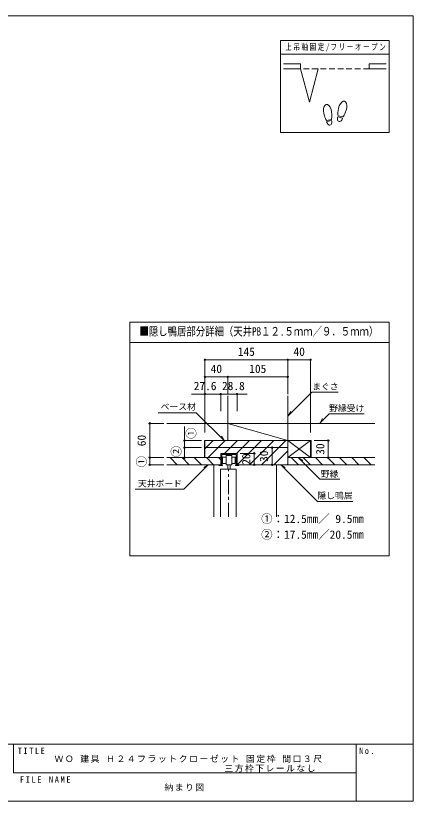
# Model space of a CAD drawing. Units: millimetres on the paper, with parts at other scales. Extents: x -489 to 198, y -138 to 282.
# Drawn here: x 58.6 to 197.8, y -138 to 137 of the extents above; entities that cross this region are included whole.
import ezdxf
from ezdxf.enums import TextEntityAlignment as Align

# ---------------------------------------------------------------- set-up
doc = ezdxf.new("R2010")
doc.units = ezdxf.units.MM
doc.header["$PDMODE"] = 32
doc.header["$PDSIZE"] = 0.5
doc.linetypes.add('CHAIN1', pattern=[8, 5, -1, 1, -1])
doc.linetypes.add('DASHED2', pattern=[3, 2, -1])
for name, color, linetype, lineweight in [('0-0_補助線', 7, 'Continuous', 9), ('0-1_通り芯', 4, 'CHAIN1', 9), ('0-3_仕上げ', 2, 'Continuous', 9), ('0-4_枠', 3, 'Continuous', 9), ('0-A_文字', 7, 'Continuous', 9), ('0-B_寸法', 7, 'Continuous', 9), ('F-0_補助線', 7, 'Continuous', 9)]:
    doc.layers.add(name, color=color, linetype=linetype, lineweight=lineweight)
doc.layers.add('F-A_文字', color=7, linetype='Continuous')
doc.styles.add('ＭＳ ゴシック', font='')
doc.styles.get('ＭＳ ゴシック').set_extended_font_data('MS Gothic')

msp = doc.modelspace()

# ---------------------------------------------------------------- linework, layer by layer
at = {"layer": '0-0_補助線'}
for p, q in [((153.84, -11.706), (132.84, -5.706)), ((153.84, -17.706), (161.84, -11.706)), ((153.84, -11.706), (161.84, -17.706)), ((153.84, -17.706), (153.84, -11.706)), ((161.84, -17.706), (161.84, -11.706)), ((136.12, -16.206), (136.12, -20.206)), ((130.36, -17.506), (130.36, -20.206)), ((130.76, -20.206), (130.76, -16.606)), ((130.76, -16.606), (135.72, -16.606)), ((134.24, -17.566), (135.434, -17.566)), ((135.434, -17.566), (135.434, -19.766)), ((135.72, -16.606), (135.72, -20.206)), ((111.495, -20.206), (130.36, -20.206)), ((129.76, -20.206), (129.76, -20.406)), ((130.36, -20.206), (129.76, -20.206)), ((131.02, -20.406), (129.76, -20.406)), ((132.24, -19.766), (131.034, -19.766)), ((134.24, -20.206), (132.24, -20.206)), ((132.84, -21.706), (132.84, -20.206)), ((133.64, -20.206), (133.64, -21.706)), ((135.434, -19.766), (134.24, -19.766)), ((135.487, -20.406), (135.487, -20.206)), ((135.72, -20.206), (135.487, -20.206)), ((135.487, -20.406), (136.72, -20.406)), ((136.32, -20.206), (136.72, -20.206)), ((136.72, -20.206), (136.72, -20.406))]:
    msp.add_line(p, q, dxfattribs=at)
at = {"layer": '0-0_補助線', "color": 4}
for p, q in [((127.71, -11.706), (124.84, -14.576)), ((131.953, -11.706), (125.953, -17.706)), ((136.195, -11.706), (131.695, -16.206)), ((140.438, -11.706), (135.938, -16.206)), ((144.681, -11.706), (138.681, -17.706)), ((148.923, -11.706), (140.423, -20.206)), ((153.166, -11.706), (144.666, -20.206)), ((153.84, -15.274), (148.909, -20.206)), ((115.118, -20.206), (112.618, -17.706)), ((119.36, -20.206), (116.86, -17.706)), ((123.603, -20.206), (121.103, -17.706)), ((127.846, -20.206), (125.346, -17.706)), ((130.36, -18.478), (129.588, -17.706)), ((138.681, -17.706), (136.25, -20.136)), ((157.544, -20.206), (155.044, -17.706)), ((161.787, -20.206), (159.287, -17.706)), ((166.03, -20.206), (163.53, -17.706)), ((170.272, -20.206), (167.772, -17.706)), ((174.515, -20.206), (172.015, -17.706)), ((178.757, -20.206), (176.257, -17.706)), ((183, -20.206), (180.5, -17.706))]:
    msp.add_line(p, q, dxfattribs=at)
at = {"layer": '0-0_補助線', "color": 6}
for p, q in [((130.34, -21.706), (135.74, -21.706)), ((135.74, -21.706), (130.34, -21.706)), ((130.34, -21.876), (130.34, -21.706)), ((130.34, -38.466), (130.34, -21.876)), ((133.64, -21.706), (132.84, -21.706)), ((135.74, -38.466), (135.74, -21.706))]:
    msp.add_line(p, q, dxfattribs=at)
at = {"layer": '0-0_補助線'}
for points in [[(131.034, -19.766), (131.034, -17.566), (132.24, -17.566)], [(132.24, -20.206), (132.24, -17.006), (134.24, -17.006), (134.24, -20.206)], [(131.02, -20.406), (131.02, -20.206), (130.76, -20.206)]]:
    msp.add_lwpolyline(points, dxfattribs=at)
at = {"layer": '0-1_通り芯'}
msp.add_line((133.04, -38.466), (133.04, -21.706), dxfattribs=at)
at = {"layer": '0-3_仕上げ'}
for p, q in [((132.84, -11.706), (132.84, 3.973)), ((153.84, -11.706), (153.84, 3.973)), ((132.84, -5.706), (111.495, -5.706)), ((132.84, -5.706), (184.375, -5.706)), ((132.84, -5.706), (132.84, -11.706)), ((130.36, -17.706), (111.495, -17.706)), ((153.84, -17.706), (184.375, -17.706)), ((130.36, -20.206), (111.495, -20.206)), ((153.64, -20.206), (184.375, -20.206))]:
    msp.add_line(p, q, dxfattribs=at)
at = {"layer": '0-4_枠'}
for p, q in [((124.64, -17.706), (124.64, -11.706)), ((124.64, -11.706), (162.04, -11.706)), ((124.84, -17.506), (124.84, -11.706)), ((162.04, -17.706), (162.04, -11.706)), ((125.04, -14.206), (124.84, -14.406)), ((125.04, -14.206), (153.64, -14.206)), ((136.12, -16.206), (130.36, -16.206)), ((130.36, -17.506), (130.36, -16.206)), ((136.12, -20.006), (136.12, -16.206)), ((153.84, -14.406), (153.64, -14.206)), ((153.84, -14.406), (153.84, -20.006)), ((125.04, -17.706), (124.84, -17.506)), ((130.16, -17.706), (130.36, -17.506)), ((136.32, -20.206), (136.12, -20.006)), ((136.32, -20.206), (153.64, -20.206)), ((153.64, -20.206), (153.84, -20.006))]:
    msp.add_line(p, q, dxfattribs=at)
at = {"layer": '0-4_枠', "color": 4}
for p, q in [((127.94, -38.466), (127.94, -20.206)), ((149.94, -38.466), (149.94, -20.206))]:
    msp.add_line(p, q, dxfattribs=at)
at = {"layer": '0-A_文字', "color": 3}
msp.add_line((189.328, 29.75), (189.328, -52.061), dxfattribs=at)
at = {"layer": '0-A_文字'}
for p, q in [((153.963, -3.089), (162.23, 5.178)), ((162.23, 5.178), (171.465, 5.178)), ((153.963, -3.089), (154.863, -1.53)), ((165.152, -5.572), (166.052, -4.013)), ((131.528, -11.706), (130.628, -10.147)), ((157.61, -17.784), (165.109, -25.283)), ((157.61, -17.784), (159.169, -18.684)), ((125.985, -20.206), (117.421, -28.77)), ((125.985, -20.206), (124.426, -21.106)), ((151.402, -20.206), (152.961, -21.106)), ((165.109, -25.283), (172.02, -25.283)), ((117.421, -28.77), (100.459, -28.77))]:
    msp.add_line(p, q, dxfattribs=at)
for points in [[(131.528, -11.706), (121.821, -1.998), (108.44, -1.998)], [(165.152, -5.572), (168.347, -2.377), (180.607, -2.377)], [(151.402, -20.206), (164.247, -33.052), (176.597, -33.052)]]:
    msp.add_lwpolyline(points, dxfattribs=at)
at = {"layer": '0-B_寸法', "color": 3}
for p, q in [((151.328, 128.333), (151.328, 96.133)), ((189.328, 128.333), (151.328, 128.333)), ((189.328, 123.533), (151.328, 123.533)), ((173.135, 101.547), (171.439, 102.001)), ((169.133, 100.676), (167.404, 100.371)), ((169.206, 100.262), (167.477, 99.957)), ((173.026, 101.141), (171.33, 101.596)), ((98.495, 29.75), (98.495, -52.061)), ((189.328, 29.75), (98.495, 29.75)), ((189.328, 22.55), (98.495, 22.55)), ((189.328, -52.061), (98.495, -52.061))]:
    msp.add_line(p, q, dxfattribs=at)
at = {"layer": '0-B_寸法', "color": 2}
for p, q in [((158.328, 120.15), (152.328, 120.15)), ((158.328, 118.35), (152.328, 118.35)), ((158.328, 120.15), (158.328, 118.35)), ((158.328, 118.35), (161.434, 106.759)), ((164.54, 118.35), (161.434, 106.759)), ((182.328, 120.15), (182.328, 118.35)), ((182.328, 120.15), (188.328, 120.15)), ((182.328, 118.35), (188.328, 118.35))]:
    msp.add_line(p, q, dxfattribs=at)
at = {"layer": '0-B_寸法', "linetype": 'DASHED2'}
msp.add_line((182.328, 118.35), (158.328, 118.35), dxfattribs=at)
at = {"layer": '0-B_寸法', "color": 4}
for p, q in [((124.84, 16.55), (153.84, 16.55)), ((124.84, 16.55), (124.84, 10.55)), ((153.84, 16.55), (153.84, 10.55)), ((153.84, 16.55), (161.84, 16.55)), ((161.84, 16.55), (161.84, -8.862)), ((124.84, 10.55), (132.84, 10.55)), ((124.84, 10.55), (124.84, -8.862)), ((132.84, 10.55), (132.84, 4.55)), ((132.84, 10.55), (153.84, 10.55)), ((153.84, 10.55), (153.84, 4.55)), ((120.121, 4.55), (130.36, 4.55)), ((124.84, 4.55), (124.84, -1.45)), ((130.36, 4.55), (130.36, -1.45)), ((130.36, 4.55), (139.637, 4.55)), ((136.12, 4.55), (136.12, -1.45)), ((105.495, -5.706), (105.495, -17.706)), ((105.495, -5.706), (110.495, -5.706)), ((117.665, -6.819), (117.665, -14.206)), ((117.665, -11.706), (123.64, -11.706)), ((168.04, -11.706), (163.04, -11.706)), ((168.04, -11.706), (168.04, -17.706)), ((117.665, -14.206), (123.64, -14.206)), ((117.665, -14.206), (117.665, -17.706)), ((142.12, -16.206), (137.12, -16.206)), ((142.12, -16.206), (142.12, -20.206)), ((148.329, -14.206), (148.329, -20.206)), ((105.495, -17.706), (110.495, -17.706)), ((105.495, -17.706), (105.495, -20.206)), ((117.665, -17.706), (123.64, -17.706)), ((168.04, -17.706), (163.04, -17.706)), ((105.495, -20.206), (110.495, -20.206)), ((136.12, -20.206), (142.12, -20.206))]:
    msp.add_line(p, q, dxfattribs=at)
at = {"layer": '0-B_寸法', "color": 3}
msp.add_lwpolyline([(189.328, 128.333), (189.328, 96.133), (151.328, 96.133)], dxfattribs=at)
for centre, major_axis, ratio, start_param, end_param in [((172.984, 104.376), (0.729, 2.72), 0.5, 4.3405914, 8.2257792), ((167.801, 103.175), (-0.489, 2.773), 0.5, 4.3405914, 8.2257792), ((167.815, 103.096), (-0.593, 3.361), 0.4, 1.8506333, 2.4428768), ((167.815, 103.096), (-0.593, 3.361), 0.4, 3.8403085, 4.432552), ((172.963, 104.298), (0.883, 3.296), 0.4, 1.8506333, 2.4428768), ((172.963, 104.298), (0.883, 3.296), 0.4, 3.8403085, 4.432552), ((168.341, 100.11), (-0.254, 1.441), 0.6, 1.5707963, 4.712389), ((172.178, 101.368), (0.379, 1.413), 0.6, 1.5707963, 4.712389)]:
    msp.add_ellipse(centre, major_axis=major_axis, ratio=ratio, start_param=start_param, end_param=end_param, dxfattribs=at)
at = {"layer": '0-B_寸法'}
for p in [(124.84, 16.55), (153.84, 16.55), (161.84, 16.55), (124.84, 10.55), (132.84, 10.55), (153.84, 10.55), (124.84, 4.55), (130.36, 4.55), (136.12, 4.55), (105.495, -5.706), (117.665, -11.706), (168.04, -11.706), (117.665, -14.206), (142.12, -16.206), (148.329, -14.206), (105.495, -17.706), (117.665, -17.706), (168.04, -17.706), (105.495, -20.206), (142.12, -20.206), (148.329, -20.206)]:
    msp.add_point(p, dxfattribs=at)
at = {"layer": 'F-0_補助線', "color": 3, "lineweight": 18}
msp.add_line((-197.2, -118), (197.8, -118), dxfattribs=at)
msp.add_lwpolyline([(-197.2, 137), (197.8, 137), (197.8, -138), (-197.2, -138)], close=True, dxfattribs=at)
at = {"layer": 'F-0_補助線', "color": 2, "lineweight": 18}
for points in [[(57.8, -118), (177.8, -118), (177.8, -128), (57.8, -128)], [(177.8, -118), (197.8, -118), (197.8, -138), (177.8, -138)]]:
    msp.add_lwpolyline(points, close=True, dxfattribs=at)

# ---------------------------------------------------------------- texts
at = {"layer": '0-0_補助線', "style": 'ＭＳ ゴシック', "width": 0.8}
msp.add_text('■隠し鴨居部分詳細（天井PB１２.５ｍｍ／９．５ｍｍ）', height=2.933, dxfattribs=at).set_placement((101.911, 24.15), align=Align.BOTTOM_LEFT)
at = {"layer": '0-0_補助線', "style": 'ＭＳ ゴシック'}
for s, p in [('まぐさ', (162.401, 5.399)), ('ベース材', (109.334, -1.662)), ('野縁受け', (168.324, -2.188)), ('野縁', (165.418, -25.12)), ('天井ボード', (101.377, -28.544)), ('隠し鴨居', (164.217, -32.754))]:
    msp.add_text(s, height=2.199, dxfattribs=at).set_placement(p, align=Align.BOTTOM_LEFT)
at = {"layer": '0-B_寸法', "style": 'ＭＳ ゴシック'}
for s, p in [('145', (136.34, 17.05)), ('40', (155.84, 17.05)), ('40', (126.84, 11.05)), ('105', (140.34, 11.05)), ('27.6', (120.904, 5.05)), ('28.8', (130.799, 5.05)), ('①：12.5㎜／ 9.5㎜', (144.528, -41.471)), ('②：17.5㎜／20.5㎜', (144.528, -46.983))]:
    msp.add_text(s, height=2.933, dxfattribs=at).set_placement(p, align=Align.BOTTOM_LEFT)
for s, p in [('①', (122.386, -11.156)), ('60', (104.995, -13.706)), ('②', (117.165, -17.557)), ('30', (167.54, -16.706)), ('20', (141.62, -20.206)), ('30', (147.829, -19.206)), ('①', (104.995, -21.118))]:
    msp.add_text(s, height=2.933, rotation=90, dxfattribs=at).set_placement(p, align=Align.BOTTOM_LEFT)
at = {"layer": '0-B_寸法', "insert": (152.953, 124.433), "char_height": 2.199, "attachment_point": 7, "style": 'ＭＳ ゴシック'}
msp.add_mtext('\\T1.23;\\W0.75;上吊軸固定/フリーオープン', dxfattribs=at)
at = {"layer": 'F-A_文字', "char_height": 2.199, "attachment_point": 7, "style": 'ＭＳ ゴシック'}
for s, insert in [('\\T1.38;\\W0.85;TITLE', (59.269, -121.478)), ('\\T1.38;\\W0.9;No.', (178.881, -121.478)), ('\\T1.18;ＷＯ\\~建具\\~Ｈ２４フラットクローゼット\\~固定枠\\~間口３尺', (72.162, -124.5)), ('\\T1.17;三方枠下レールなし', (131.662, -127.833)), ('\\T1.39;\\W0.85;FILE\\~NAME', (60.044, -131.478)), ('\\T1.17;納まり図', (110.662, -134.5))]:
    msp.add_mtext(s, dxfattribs=dict(at, insert=insert))

doc.saveas('drawing.dxf')
